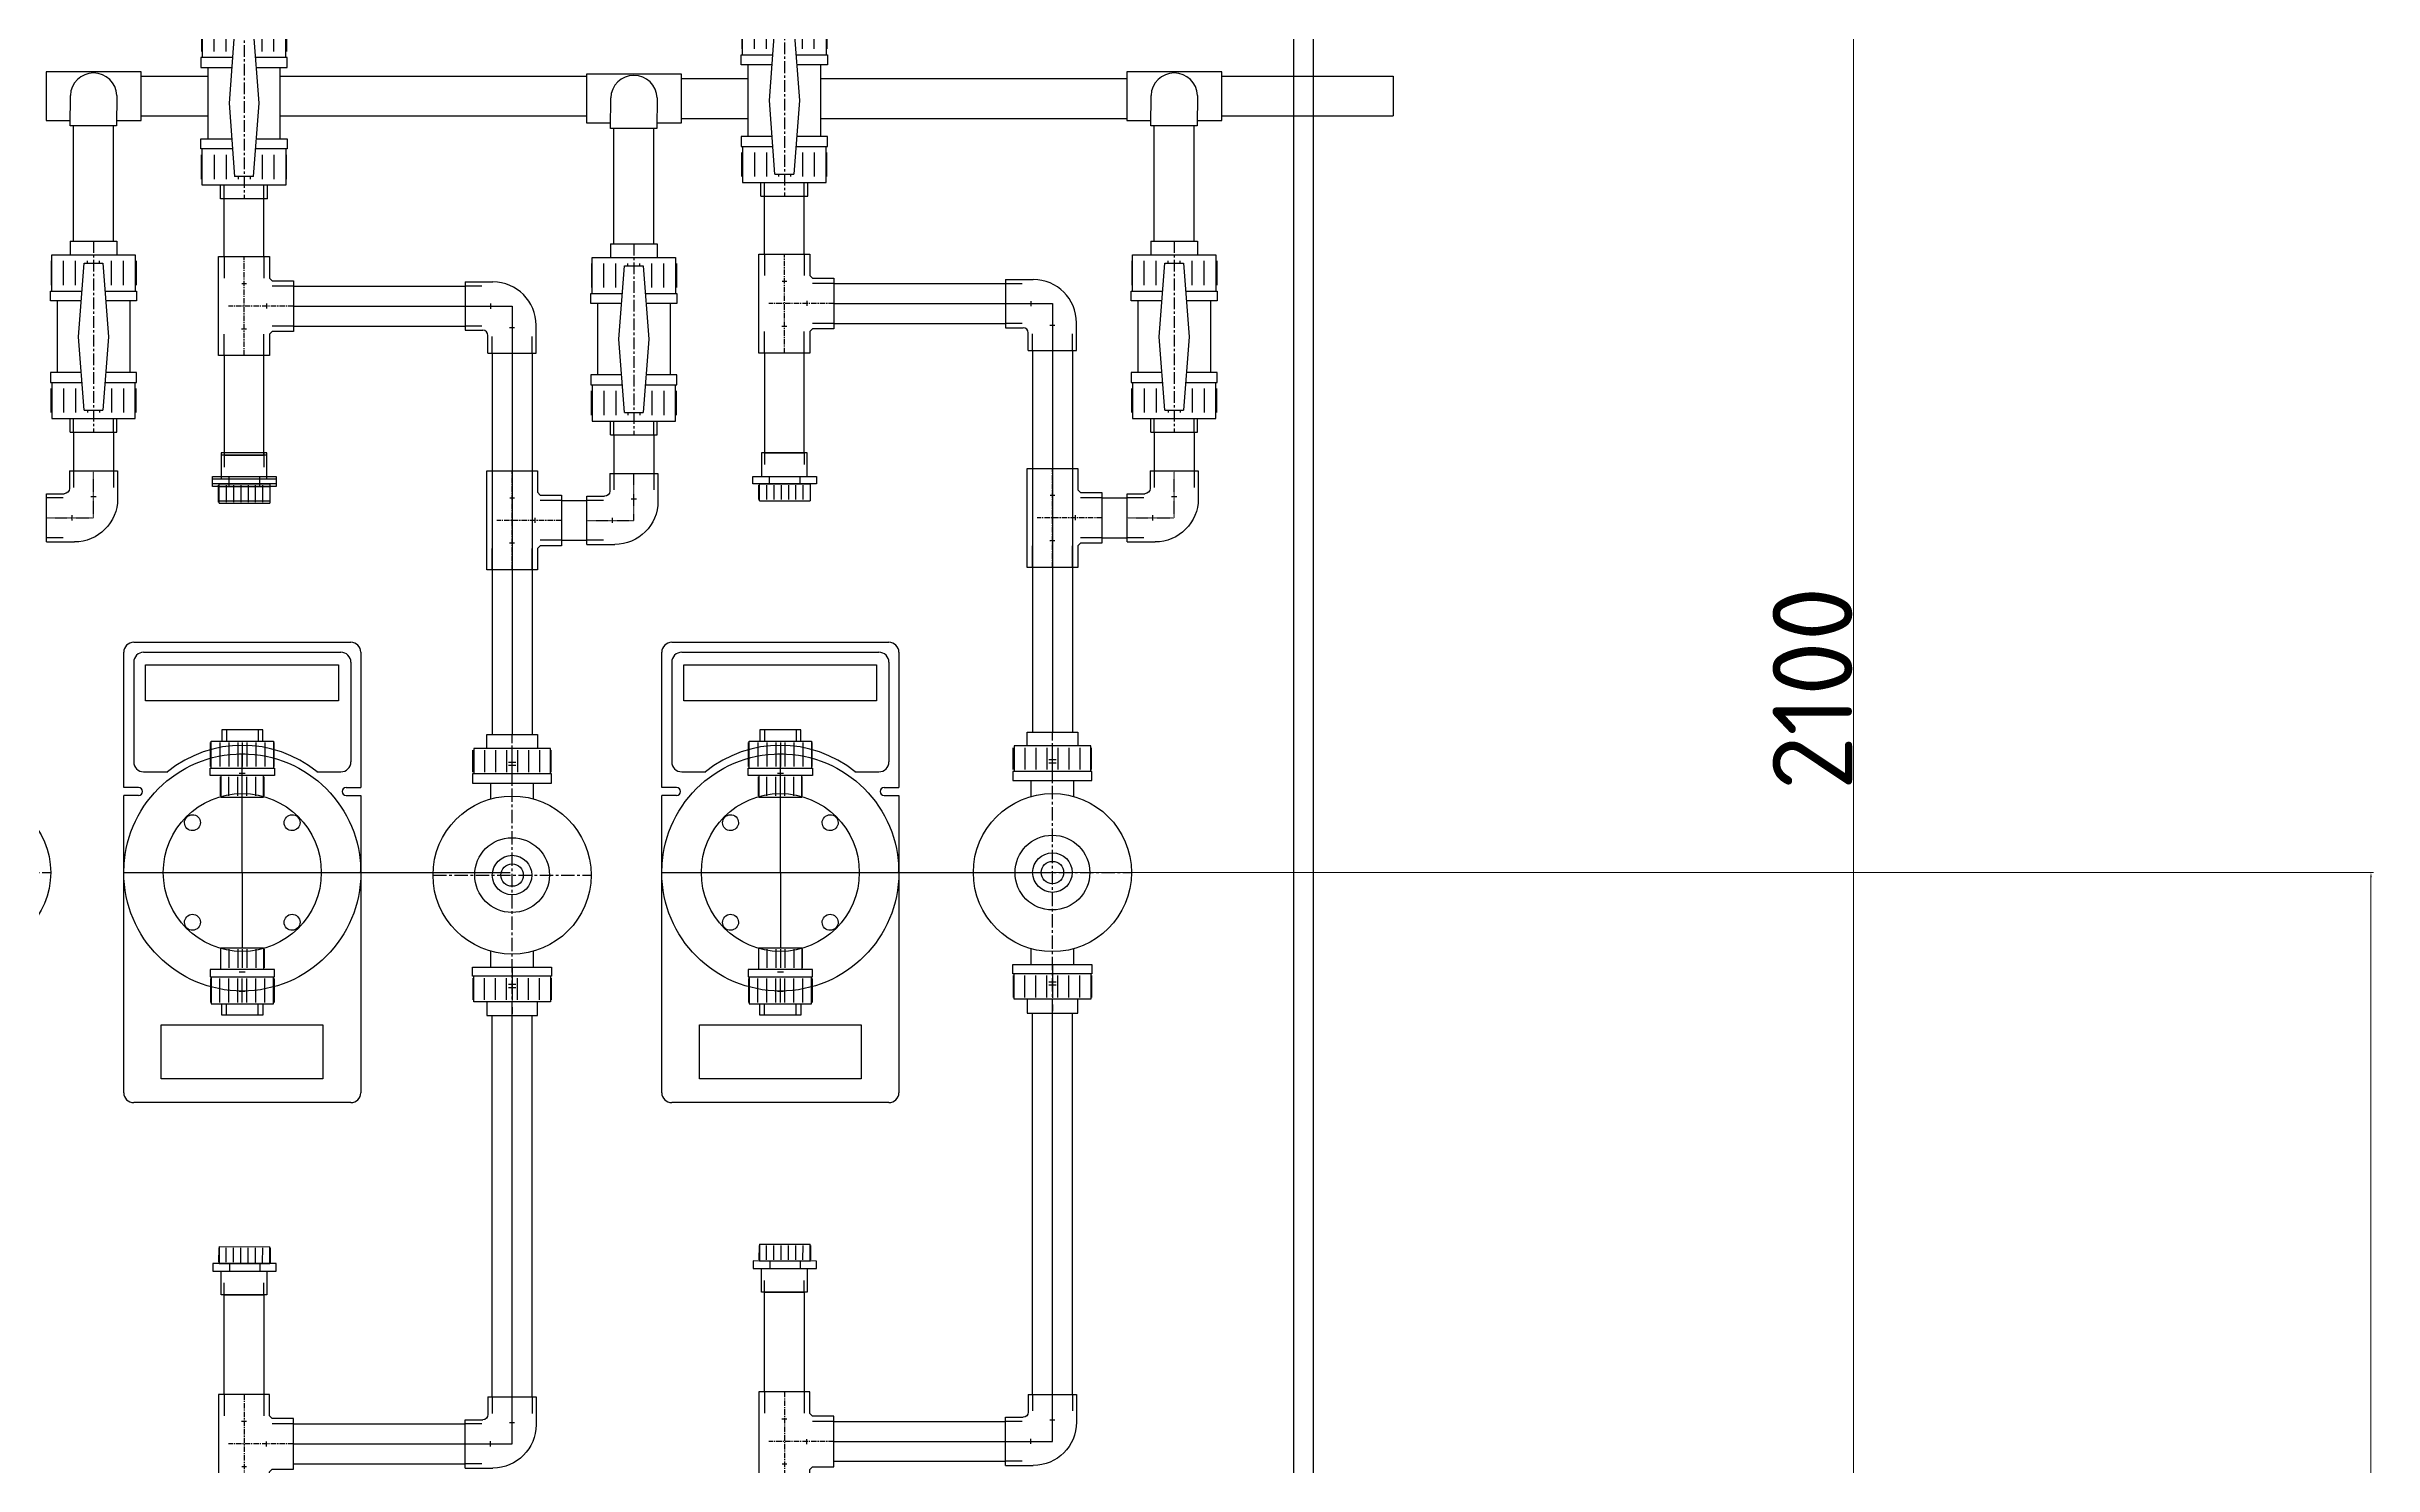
# Model space of a CAD drawing. Header units: inches. Extents: x 13 to 12015, y 11 to 4983.
# Drawn here: x 7223 to 8391, y 3493 to 4205 of the extents above; entities that cross this region are included whole.
import ezdxf

# ---------------------------------------------------------------- set-up
doc = ezdxf.new("R2010")
doc.units = ezdxf.units.IN
doc.header["$MEASUREMENT"] = 0
for name, pattern in [('004_(М5) Пунктир 4мм на 2мм', [0]), ('005_(М5) Пунктир 5мм на 2мм', [0]), ('MITTE', [2, 1.25, -0.25, 0.25, -0.25])]:
    doc.linetypes.add(name, pattern=pattern)
doc.layers.add('KÖRPERKANTE', color=7, linetype='Continuous')
doc.layers.add('Mitte', color=6, linetype='MITTE')
doc.styles.add('Simplex25.085.15', font='isocpeur.ttf', dxfattribs={"height": 2.5})
doc.dimstyles.new('M1.1standart', dxfattribs={"dimtxt": 1, "dimasz": 2.5, "dimexe": 1.25, "dimexo": 0.625, "dimtad": 1, "dimdec": 1, "dimtxsty": 'Simplex25.085.15', "dimcen": 2.5, "dimadec": 0, "dimazin": 0, "dimtfac": 1, "dimtdec": 1, "dimtmove": 0, "dimatfit": 3, "dimldrblk": 'OBLIQUE', "dimfxl": 1.25, "dimlwd": 9, "dimlwe": 9, "dimarcsym": 0})

# ---------------------------------------------------------------- blocks, each defined once
blk = doc.blocks.new('VSCHR_15')
for p, q in [((-21.25, 20.5), (-21.25, 36.5)), ((-15, 36.5), (-15, 20.5)), ((-9, 36.5), (-9, 20.5)), ((-3, 36.5), (-3, 20.5)), ((0, 36.5), (0, 20.5)), ((0, 36.5), (0, 20.5)), ((0, 36.5), (0, 20.5)), ((0, 36.5), (0, 20.5)), ((0, 36.5), (0, 20.5)), ((0, 36.5), (0, 20.5)), ((0, 36.5), (0, 20.5)), ((0, 36.5), (0, 20.5)), ((0, 36.5), (0, 20.5)), ((0, 36.5), (0, 20.5)), ((0, 36.5), (0, 20.5)), ((0, 36.5), (0, 20.5)), ((3, 36.5), (3, 20.5)), ((9, 36.5), (9, 20.5)), ((15, 36.5), (15, 20.5)), ((21.25, 20.5), (21.25, 36.5)), ((20.85, 19.5), (-20.85, 19.5)), ((-14.65, 1), (-14.65, 13.5)), ((-9, 1), (-9, 13.5)), ((-3, 1), (-3, 13.5)), ((0, 1), (0, 13.5)), ((0, 1), (0, 13.5)), ((0, 1), (0, 13.5)), ((0, 1), (0, 13.5)), ((0, 1), (0, 13.5)), ((0, 1), (0, 13.5)), ((0, 1), (0, 13.5)), ((0, 1), (0, 13.5)), ((3, 1), (3, 13.5)), ((9, 1), (9, 13.5)), ((14.65, 1), (14.65, 13.5))]:
    blk.add_line(p, q)
at = {"color": 9}
for p, q in [((2, 29), (-2, 29)), ((2, 16), (-2, 16))]:
    blk.add_line(p, q, dxfattribs=at)
for points in [[(0, 14.5), (21.5, 14.5), (21.5, 19.5), (20.85, 19.5), (20.85, 37.5), (-20.85, 37.5), (-20.85, 19.5), (-21.5, 19.5), (-21.5, 14.5), (0, 14.5)], [(-13.75, 37.5), (-13.75, 45), (13.75, 45), (13.75, 37.5)], [(14.25, 14.5), (14.25, 0), (-14.25, 0), (-14.25, 14.5)]]:
    blk.add_lwpolyline(points)
blk = doc.blocks.new('DRCKHA32')
at = {"color": 253, "linetype": 'MITTE', "ltscale": 10}
for p, q in [((0, -131.3), (0, 131.5)), ((-74, 0), (74, 0))]:
    blk.add_line(p, q, dxfattribs=at)
at = {"ltscale": 25}
for p, q in [((-36.6, 96.4), (-36.6, 116.9)), ((-25.8, 116.9), (-25.8, 96.4)), ((-15.5, 116.9), (-15.5, 96.4)), ((-5.2, 116.9), (-5.2, 96.4)), ((5.2, 116.9), (5.2, 96.4)), ((15.5, 116.9), (15.5, 96.4)), ((25.8, 116.9), (25.8, 96.4)), ((36.6, 96.4), (36.6, 116.9)), ((35.9, 94.7), (-35.9, 94.7)), ((-36.6, -96.4), (-36.6, -116.9)), ((35.9, -94.7), (-35.9, -94.7)), ((-25.8, -116.9), (-25.8, -96.4)), ((-15.5, -116.9), (-15.5, -96.4)), ((-5.2, -116.9), (-5.2, -96.4)), ((5.2, -116.9), (5.2, -96.4)), ((15.5, -116.9), (15.5, -96.4)), ((25.8, -116.9), (25.8, -96.4)), ((36.6, -96.4), (36.6, -116.9))]:
    blk.add_line(p, q, dxfattribs=at)
for p, q in [((-20, 71.2), (-20, 86.1)), ((20, 71.2), (20, 86.1)), ((-20, -85.9), (-20, -71.2)), ((20, -85.9), (20, -71.2))]:
    blk.add_line(p, q)
for points in [[(-23.7, 118.6), (-23.7, 131.5), (23.7, 131.5), (23.7, 118.6)], [(0, 86.1), (37, 86.1), (37, 94.7), (35.9, 94.7), (35.9, 118.6), (-35.9, 118.6), (-35.9, 94.7), (-37, 94.7), (-37, 86.1), (0, 86.1)], [(0, -86.1), (37, -86.1), (37, -94.7), (35.9, -94.7), (35.9, -118.6), (-35.9, -118.6), (-35.9, -94.7), (-37, -94.7), (-37, -86.1), (0, -86.1)], [(-23.7, -118.6), (-23.7, -131.5), (23.7, -131.5), (23.7, -118.6)]]:
    blk.add_lwpolyline(points, dxfattribs=at)
for radius in [74, 35, 18.5, 10.5]:
    blk.add_circle((0, 0), radius)
at = {"layer": 'Mitte', "color": 253, "ltscale": 25}
for p, q in [((0, 86.1), (0, 131.5)), ((3.4, 105.5), (-3.4, 105.5)), ((3.4, 102.5), (-3.4, 102.5)), ((0, -86.1), (0, -131.5)), ((3.4, -102.5), (-3.4, -102.5)), ((3.4, -105.5), (-3.4, -105.5))]:
    blk.add_line(p, q, dxfattribs=at)
blk = doc.blocks.new('2WEG_15')
for p, q in [((-12.5, 102), (12.5, 102)), ((-12.5, 102), (-12.5, 94.7)), ((12.5, 102), (12.5, 94.7)), ((-22.7, 91.5), (-22.7, 78.6)), ((-16, 78.6), (-16, 91.5)), ((-9.6, 78.6), (-9.6, 91.5)), ((-8, 51), (-5, 90.2)), ((-5, 90.2), (5, 90.2)), ((-3.2, 90.2), (-3.2, 91.5)), ((3.2, 90.2), (3.2, 91.5)), ((5, 90.2), (8, 51)), ((9.6, 78.6), (9.6, 91.5)), ((16, 78.6), (16, 91.5)), ((22.7, 91.5), (22.7, 78.6)), ((-22.3, 75.4), (-6.1, 75.4)), ((6.1, 75.4), (22.3, 75.4)), ((-19.3, 31.9), (-19.3, 70.1)), ((19.3, 70.1), (19.3, 31.9)), ((19.3, 70.1), (19.3, 67.7)), ((-5, 11.8), (-8, 51)), ((8, 51), (5, 11.8)), ((-6.5, 31.9), (-23, 31.9)), ((-23, 31.9), (-23, 26.6)), ((-23, 26.6), (-22.3, 26.6)), ((-22.3, 26.6), (-6.1, 26.6)), ((-22.3, 26.6), (-22.3, 7.3)), ((6.1, 26.6), (22.3, 26.6)), ((23, 31.9), (6.5, 31.9)), ((22.3, 7.3), (22.3, 26.6)), ((22.3, 26.6), (23, 26.6)), ((23, 26.6), (23, 31.9)), ((-22.7, 10.5), (-22.7, 23.4)), ((-16, 23.4), (-16, 10.5)), ((-9.6, 23.4), (-9.6, 10.5)), ((9.6, 23.4), (9.6, 10.5)), ((16, 23.4), (16, 10.5)), ((22.7, 10.5), (22.7, 23.4)), ((-22.3, 7.3), (22.3, 7.3)), ((-12.5, 0), (-12.5, 7.3)), ((-12.5, 0), (12.5, 0)), ((-5, 11.8), (5, 11.8)), ((-3.2, 11.8), (-3.2, 10.5)), ((3.2, 11.8), (3.2, 10.5)), ((12.5, 0), (12.5, 7.3))]:
    blk.add_line(p, q)
at = {"color": 253, "linetype": 'MITTE', "ltscale": 5}
blk.add_line((0, 102), (0, 0), dxfattribs=at)
blk.add_lwpolyline([(-6.5, 70.1), (-23, 70.1), (-23, 75.4), (-22.3, 75.4), (-22.3, 94.7), (22.3, 94.7), (22.3, 75.4), (23, 75.4), (23, 70.1), (6.5, 70.1)])
blk = doc.blocks.new('t__dn40')
at = {"layer": 'KÖRPERKANTE', "ltscale": 25}
for p, q in [((-26, 2.9), (-26, -2.8)), ((26, 2.7), (26, -2.8)), ((3.1, -26), (-2.7, -26))]:
    blk.add_line(p, q, dxfattribs=at)
at = {"layer": 'KÖRPERKANTE', "ltscale": 25, "flags": 128}
blk.add_lwpolyline([(-57, 29.2), (57, 29.2), (57, -29.2), (32.3, -29.2), (29.2, -32.2), (29.2, -57), (-29.2, -57), (-29.2, -32.3), (-32.2, -29.2), (-57, -29.2), (-57, 29.2)], dxfattribs=at)
at = {"layer": 'Mitte', "color": 253, "ltscale": 5}
for p, q in [((-57, 0), (57, 0)), ((0, -57), (0, 17.7))]:
    blk.add_line(p, q, dxfattribs=at)
blk = doc.blocks.new('90_DN32')
for p, q in [((-45.6, 23.4), (-18.6, 23.4)), ((23.4, -45.6), (23.4, -18.6)), ((-45.6, -23.4), (-28.4, -23.4)), ((-23.4, -45.6), (-23.4, -28.4))]:
    blk.add_line(p, q)
at = {"ltscale": 25}
for p, q in [((-45.6, 23.4), (-45.6, -23.4)), ((-20.8, 2.5), (-20.8, -2.5)), ((-2.5, -20.8), (2.5, -20.8)), ((-23.4, -45.6), (23.4, -45.6))]:
    blk.add_line(p, q, dxfattribs=at)
for centre, radius in [((-18.6, -18.6), 42), ((-28.4, -28.4), 5)]:
    blk.add_arc(centre, radius, 0, 90)
at = {"layer": 'Mitte', "color": 253, "ltscale": 0.3}
for p, q in [((-45.6, 0), (0, 0)), ((0, 0), (0, -45.6))]:
    blk.add_line(p, q, dxfattribs=at)
blk = doc.blocks.new('*D103')
at = {"color": 0, "linetype": 'Continuous', "lineweight": 9, "transparency": 16777216}
for p, q in [((7859.8, 4932.5), (8131.4, 4932.5)), ((8130.2, 2835), (8130.2, 4930)), ((7859.8, 2832.5), (8131.4, 2832.5))]:
    blk.add_line(p, q, dxfattribs=at)
at = {"color": 0, "transparency": 16777216}
for points in [[(8129.8, 4930), (8130.6, 4930), (8130.2, 4932.5)], [(8129.8, 2835), (8130.6, 2835), (8130.2, 2832.5)]]:
    blk.add_solid(points, dxfattribs=at)
at = {"layer": 'Defpoints', "color": 0, "transparency": 16777216}
for p in [(7859.2, 4932.5), (8130.2, 4932.5), (7859.2, 2832.5)]:
    blk.add_point(p, dxfattribs=at)
at = {"color": 0, "transparency": 16777216, "insert": (8109.6, 3882.5), "char_height": 2.5, "attachment_point": 5, "rotation": 90, "style": 'Simplex25.085.15'}
blk.add_mtext('{\\H16.00002x;2100}', dxfattribs=at)
blk = doc.blocks.new('_Oblique')
at = {"color": 0, "linetype": 'ByBlock', "lineweight": -2}
blk.add_line((-0.5, -0.5), (0.5, 0.5), dxfattribs=at)
blk = doc.blocks.new('*D91')
at = {"color": 0, "linetype": 'Continuous', "lineweight": 9, "transparency": 16777216}
for p, q in [((7592.3, 3790.2), (8391.2, 3790.2)), ((8389.9, 3787.7), (8389.9, 2835)), ((7592.3, 2832.5), (8391.2, 2832.5))]:
    blk.add_line(p, q, dxfattribs=at)
at = {"color": 0, "transparency": 16777216}
for points in [[(8389.5, 3787.7), (8390.3, 3787.7), (8389.9, 3790.2)], [(8389.5, 2835), (8390.3, 2835), (8389.9, 2832.5)]]:
    blk.add_solid(points, dxfattribs=at)
at = {"layer": 'Defpoints', "color": 0, "transparency": 16777216}
for p in [(7591.7, 3790.2), (7591.7, 2832.5), (8389.9, 2832.5)]:
    blk.add_point(p, dxfattribs=at)
at = {"color": 0, "transparency": 16777216, "insert": (8365.3, 3311.3), "char_height": 2.5, "attachment_point": 5, "rotation": 90, "style": 'Simplex25.085.15'}
blk.add_mtext('{\\H16.00002x;957,7}', dxfattribs=at)

msp = doc.modelspace()

# ---------------------------------------------------------------- linework, layer by layer
at = {"color": 30, "true_color": 0xf8991e}
msp.add_line((7849.19548, 4932.50775), (7849.19548, 2832.50775), dxfattribs=at)
for p, q in [((7270.90037, 4189.80096), (7304.43476, 4189.80096)), ((7340.69212, 4189.80096), (7494.3428, 4189.80096)), ((7542.05084, 4188.53996), (7575.58523, 4188.53996)), ((7611.84259, 4188.53996), (7765.49328, 4188.53996)), ((7813.20131, 4189.80096), (7899.28247, 4189.80096)), ((7899.28247, 4189.80096), (7899.28247, 4169.80096)), ((7270.90037, 4169.80096), (7304.43476, 4169.80096)), ((7340.69212, 4169.80096), (7494.3428, 4169.80096)), ((7813.20131, 4169.80096), (7899.28247, 4169.80096)), ((7237.04635, 4106.96902), (7237.04635, 4164.82365)), ((7257.04635, 4106.96902), (7257.04635, 4164.83113)), ((7508.19682, 4105.70802), (7508.19682, 4163.56265)), ((7528.19682, 4105.70802), (7528.19682, 4163.57013)), ((7542.05084, 4168.53996), (7575.58523, 4168.53996)), ((7611.84259, 4168.53996), (7765.49328, 4168.53996)), ((7779.34729, 4106.96902), (7779.34729, 4164.82365)), ((7799.34729, 4106.96902), (7799.34729, 4164.83113)), ((7312.56344, 4099.24011), (7312.56344, 4128.2959)), ((7332.56344, 4099.24011), (7332.56344, 4128.2959)), ((7583.71391, 4100.50111), (7583.71391, 4129.5569)), ((7603.71391, 4100.50111), (7603.71391, 4129.5569)), ((7347.41137, 4084.39218), (7433.49254, 4084.39218)), ((7618.56184, 4085.65317), (7704.64301, 4085.65317)), ((7618.56184, 4075.65317), (7728.22994, 4075.65317)), ((7728.22994, 4075.65317), (7728.22994, 3860.60516)), ((7347.41137, 4074.39218), (7457.07947, 4074.39218)), ((7347.41137, 4064.39218), (7433.49254, 4064.39218)), ((7457.07947, 4074.39218), (7457.07947, 3859.34416)), ((7618.56184, 4065.65317), (7704.64301, 4065.65317)), ((7718.22994, 4052.06624), (7718.22994, 3860.60516)), ((7738.22994, 4052.06624), (7738.22994, 3860.60516)), ((7447.07947, 4050.80524), (7447.07947, 3859.34416)), ((7467.07947, 4050.80524), (7467.07947, 3859.34416)), ((7237.04635, 4011.10211), (7237.04635, 3992.06068)), ((7257.04635, 4011.10211), (7257.04635, 3992.06068)), ((7508.19682, 4009.84111), (7508.19682, 3990.79968)), ((7528.19682, 4009.84111), (7528.19682, 3990.79968)), ((7779.34729, 4011.10211), (7779.34729, 3992.06068)), ((7799.34729, 4011.10211), (7799.34729, 3992.06068)), ((7312.56344, 4000.80524), (7312.56344, 3994.87161)), ((7312.56344, 3999.54424), (7312.56344, 3993.61062)), ((7332.56344, 4000.80524), (7332.56344, 3994.87161)), ((7332.56344, 3999.54424), (7332.56344, 3993.61062)), ((7583.71391, 4000.80524), (7583.71391, 3994.87161)), ((7603.71391, 4000.80524), (7603.71391, 3994.87161)), ((7310.03764, 3976.70141), (7335.43277, 3976.70141)), ((7310.03764, 3975.44041), (7335.43277, 3975.44041)), ((7481.92741, 3976.86817), (7494.60988, 3976.90488)), ((7581.18811, 3976.70141), (7606.58324, 3976.70141)), ((7753.07788, 3978.12917), (7765.76036, 3978.16588)), ((7481.92741, 3956.86817), (7494.60988, 3956.86817)), ((7753.07788, 3958.12917), (7765.76036, 3958.12917)), ((7272.19482, 3900.67159), (7371.19482, 3900.67159)), ((7542.19461, 3900.67159), (7641.19461, 3900.67159)), ((7267.19482, 3895.67159), (7267.19482, 3845.67191)), ((7376.19482, 3895.67159), (7376.19482, 3845.67191)), ((7537.19461, 3895.67159), (7537.19461, 3845.67191)), ((7646.19461, 3895.67159), (7646.19461, 3845.67191)), ((7321.69482, 3790.17159), (7321.69482, 3849.67159)), ((7591.69461, 3790.17159), (7591.69461, 3849.67159)), ((7269.61749, 3832.80411), (7262.19482, 3832.80411)), ((7272.19482, 3840.67191), (7284.25468, 3840.67191)), ((7359.13497, 3840.67191), (7371.19482, 3840.67191)), ((7373.77216, 3832.80411), (7381.19482, 3832.80411)), ((7539.61727, 3832.80411), (7532.19461, 3832.80411)), ((7542.19461, 3840.67191), (7554.25446, 3840.67191)), ((7629.13475, 3840.67191), (7641.19461, 3840.67191)), ((7643.77194, 3832.80411), (7651.19461, 3832.80411)), ((7269.61749, 3828.80411), (7262.19482, 3828.80411)), ((7373.77216, 3828.80411), (7381.19482, 3828.80411)), ((7539.61727, 3828.80411), (7532.19461, 3828.80411)), ((7643.77194, 3828.80411), (7651.19461, 3828.80411)), ((7262.19482, 3790.17159), (7381.19482, 3790.17159)), ((7321.69482, 3790.17159), (7321.69482, 3752.40348)), ((7381.03909, 3790.17159), (7456.03909, 3790.17159)), ((7532.19461, 3790.17159), (7651.19461, 3790.17159)), ((7591.69461, 3790.17159), (7591.69461, 3752.40348)), ((7651.03887, 3790.17159), (7726.03887, 3790.17159)), ((7447.07947, 3527.01595), (7447.07947, 3718.47703)), ((7457.07947, 3503.42901), (7457.07947, 3718.47703)), ((7467.07947, 3527.01595), (7467.07947, 3718.47703)), ((7718.22994, 3528.27695), (7718.22994, 3719.73802)), ((7728.22994, 3504.69001), (7728.22994, 3719.73802)), ((7738.22994, 3528.27695), (7738.22994, 3719.73802)), ((7310.09777, 3602.41193), (7335.49282, 3602.34862)), ((7581.24824, 3603.67293), (7606.64329, 3603.60962)), ((7583.71394, 3579.56287), (7583.72873, 3585.49648)), ((7603.71388, 3579.51302), (7603.72867, 3585.44662)), ((7312.56347, 3578.30188), (7312.57826, 3584.23548)), ((7332.56341, 3578.25202), (7332.5782, 3584.18563)), ((7347.41137, 3513.42901), (7433.49254, 3513.42901)), ((7347.41137, 3503.42901), (7457.07947, 3503.42901)), ((7618.56184, 3514.69001), (7704.64301, 3514.69001)), ((7618.56184, 3504.69001), (7728.22994, 3504.69001)), ((7347.41137, 3493.42901), (7433.49254, 3493.42901)), ((7618.56184, 3494.69001), (7704.64301, 3494.69001))]:
    msp.add_line(p, q)
at = {"color": 5, "linetype": '004_(М5) Пунктир 4мм на 2мм'}
for p, q in [((7312.56344, 4128.2959), (7312.56344, 4135.19001)), ((7332.56344, 4128.2959), (7332.56344, 4135.19001)), ((7583.71391, 4129.5569), (7583.71391, 4136.45101)), ((7603.71391, 4129.5569), (7603.71391, 4136.45101)), ((7312.56344, 4099.24011), (7312.56344, 4088.46724)), ((7332.56344, 4099.24011), (7332.56344, 4088.46724)), ((7583.71391, 4100.50111), (7583.71391, 4089.72824)), ((7603.71391, 4100.50111), (7603.71391, 4089.72824)), ((7347.41137, 4084.39218), (7336.61635, 4084.39218)), ((7618.56184, 4085.65317), (7607.76682, 4085.65317)), ((7347.41137, 4064.39218), (7336.61635, 4064.39218)), ((7618.56184, 4065.65317), (7607.76682, 4065.65317)), ((7312.56344, 4049.54424), (7312.56344, 4060.31711)), ((7332.56344, 4049.54424), (7332.56344, 4060.31711)), ((7583.71391, 4050.80524), (7583.71391, 4061.5781)), ((7603.71391, 4050.80524), (7603.71391, 4061.5781)), ((7237.04635, 4011.10211), (7237.04635, 4017.99622)), ((7257.04635, 4011.10211), (7257.04635, 4017.99622)), ((7779.34729, 4011.10211), (7779.34729, 4017.99622)), ((7799.34729, 4011.10211), (7799.34729, 4017.99622)), ((7508.19682, 4009.84111), (7508.19682, 4016.73522)), ((7528.19682, 4009.84111), (7528.19682, 4016.73522)), ((7447.07947, 3991.7161), (7447.07947, 3980.94324)), ((7467.07947, 3991.7161), (7467.07947, 3980.94324)), ((7718.22994, 3992.9771), (7718.22994, 3982.20424)), ((7738.22994, 3992.9771), (7738.22994, 3982.20424)), ((7481.92741, 3976.86817), (7471.13239, 3976.86817)), ((7753.07788, 3978.12917), (7742.28286, 3978.12917)), ((7447.07947, 3942.02024), (7447.07947, 3952.7931)), ((7467.07947, 3942.02024), (7467.07947, 3952.7931)), ((7481.92741, 3956.86817), (7471.13239, 3956.86817)), ((7718.22994, 3943.28123), (7718.22994, 3954.0541)), ((7738.22994, 3943.28123), (7738.22994, 3954.0541)), ((7753.07788, 3958.12917), (7742.28286, 3958.12917)), ((7313.69482, 3861.77508), (7313.69482, 3856.13585)), ((7329.69482, 3861.77508), (7329.69482, 3856.13585)), ((7583.69461, 3861.77508), (7583.69461, 3856.13585)), ((7599.69461, 3861.77508), (7599.69461, 3856.13585)), ((7313.69482, 3718.5681), (7313.69482, 3724.20733)), ((7329.69482, 3718.5681), (7329.69482, 3724.20733)), ((7583.69461, 3718.5681), (7583.69461, 3724.20733)), ((7599.69461, 3718.5681), (7599.69461, 3724.20733)), ((7312.56344, 3528.27695), (7312.56344, 3517.50408)), ((7332.56344, 3528.27695), (7332.56344, 3517.50408)), ((7583.71391, 3529.53795), (7583.71391, 3518.76508)), ((7603.71391, 3529.53795), (7603.71391, 3518.76508)), ((7347.41137, 3513.42901), (7336.61635, 3513.42901)), ((7618.56184, 3514.69001), (7607.76682, 3514.69001))]:
    msp.add_line(p, q, dxfattribs=at)
at = {"color": 5, "linetype": '005_(М5) Пунктир 5мм на 2мм'}
for p, q in [((7441.82587, 4084.35546), (7433.49254, 4084.35546)), ((7712.97634, 4085.61646), (7704.64301, 4085.61646)), ((7441.82587, 4064.35546), (7433.49254, 4064.35546)), ((7712.97634, 4065.61646), (7704.64301, 4065.61646)), ((7447.07947, 4050.80524), (7447.07947, 4059.13857)), ((7467.07947, 4050.80524), (7467.07947, 4059.13857)), ((7718.22994, 4052.06624), (7718.22994, 4060.39957)), ((7738.22994, 4052.06624), (7738.22994, 4060.39957)), ((7237.04635, 3991.7161), (7237.04635, 3983.38277)), ((7257.04635, 3991.7161), (7257.04635, 3983.38277)), ((7508.19682, 3990.45511), (7508.19682, 3982.12177)), ((7528.19682, 3990.45511), (7528.19682, 3982.12177)), ((7779.34729, 3991.7161), (7779.34729, 3983.38277)), ((7799.34729, 3991.7161), (7799.34729, 3983.38277)), ((7231.79275, 3978.16588), (7223.45941, 3978.16588)), ((7502.94322, 3976.90488), (7494.60988, 3976.90488)), ((7774.09369, 3978.16588), (7765.76036, 3978.16588)), ((7231.79275, 3958.16588), (7223.45941, 3958.16588)), ((7502.94322, 3956.90488), (7494.60988, 3956.90488)), ((7774.09369, 3958.16588), (7765.76036, 3958.16588)), ((7447.07947, 3527.01595), (7447.07947, 3518.68262)), ((7467.07947, 3527.01595), (7467.07947, 3518.68262)), ((7718.22994, 3528.27695), (7718.22994, 3519.94362)), ((7738.22994, 3528.27695), (7738.22994, 3519.94362)), ((7441.82587, 3513.46573), (7433.49254, 3513.46573)), ((7712.97634, 3514.72672), (7704.64301, 3514.72672)), ((7441.82587, 3493.46573), (7433.49254, 3493.46573)), ((7712.97634, 3494.72672), (7704.64301, 3494.72672))]:
    msp.add_line(p, q, dxfattribs=at)
at = {"ltscale": 25}
for p, q in [((7309.79404, 3977.3104), (7309.79404, 3984.55628)), ((7309.79404, 3976.04941), (7309.79404, 3983.29529)), ((7310.03764, 3976.70141), (7310.03764, 3985.16528)), ((7310.03764, 3985.16528), (7335.43277, 3985.16528)), ((7310.03764, 3975.44041), (7310.03764, 3983.90428)), ((7310.03764, 3983.90428), (7335.43277, 3983.90428)), ((7313.60027, 3984.55628), (7313.60027, 3977.3104)), ((7313.60027, 3983.29529), (7313.60027, 3976.04941)), ((7317.25424, 3984.55628), (7317.25424, 3977.3104)), ((7317.25424, 3983.29529), (7317.25424, 3976.04941)), ((7320.90822, 3984.55628), (7320.90822, 3977.3104)), ((7320.90822, 3983.29529), (7320.90822, 3976.04941)), ((7324.56219, 3984.55628), (7324.56219, 3977.3104)), ((7324.56219, 3983.29529), (7324.56219, 3976.04941)), ((7328.21617, 3984.55628), (7328.21617, 3977.3104)), ((7328.21617, 3983.29529), (7328.21617, 3976.04941)), ((7331.87014, 3984.55628), (7331.87014, 3977.3104)), ((7331.87014, 3983.29529), (7331.87014, 3976.04941)), ((7335.43277, 3985.16528), (7335.43277, 3976.70141)), ((7335.43277, 3983.90428), (7335.43277, 3975.44041)), ((7335.67637, 3977.3104), (7335.67637, 3984.55628)), ((7335.67637, 3976.04941), (7335.67637, 3983.29529)), ((7580.94451, 3977.3104), (7580.94451, 3984.55628)), ((7581.18811, 3976.70141), (7581.18811, 3985.16528)), ((7581.18811, 3985.16528), (7606.58324, 3985.16528)), ((7584.75074, 3984.55628), (7584.75074, 3977.3104)), ((7588.40471, 3984.55628), (7588.40471, 3977.3104)), ((7592.05869, 3984.55628), (7592.05869, 3977.3104)), ((7595.71266, 3984.55628), (7595.71266, 3977.3104)), ((7599.36664, 3984.55628), (7599.36664, 3977.3104)), ((7603.02062, 3984.55628), (7603.02062, 3977.3104)), ((7606.58324, 3985.16528), (7606.58324, 3976.70141)), ((7606.82684, 3977.3104), (7606.82684, 3984.55628)), ((7309.85265, 3601.80354), (7309.83459, 3594.55769)), ((7310.09777, 3602.41193), (7310.07667, 3593.94808)), ((7313.6408, 3594.5482), (7313.65886, 3601.79405)), ((7317.29476, 3594.53909), (7317.31283, 3601.78495)), ((7320.94873, 3594.52998), (7320.96679, 3601.77584)), ((7324.60269, 3594.52087), (7324.62076, 3601.76673)), ((7328.25666, 3594.51176), (7328.27472, 3601.75762)), ((7331.91062, 3594.50265), (7331.92868, 3601.74851)), ((7335.47172, 3593.88478), (7335.49282, 3602.34862)), ((7335.7349, 3601.73902), (7335.71683, 3594.49317)), ((7581.00312, 3603.06454), (7580.98506, 3595.81868)), ((7581.24824, 3603.67293), (7581.22714, 3595.20908)), ((7584.79127, 3595.80919), (7584.80933, 3603.05505)), ((7588.44524, 3595.80009), (7588.4633, 3603.04594)), ((7592.0992, 3595.79098), (7592.11726, 3603.03683)), ((7595.75316, 3595.78187), (7595.77123, 3603.02773)), ((7599.40713, 3595.77276), (7599.42519, 3603.01862)), ((7603.06109, 3595.76365), (7603.07915, 3603.00951)), ((7606.62219, 3595.14578), (7606.64329, 3603.60962)), ((7606.88537, 3603.00002), (7606.8673, 3595.75416)), ((7310.07667, 3593.94808), (7335.47172, 3593.88478)), ((7581.22714, 3595.20908), (7606.62219, 3595.14578))]:
    msp.add_line(p, q, dxfattribs=at)
at = {"color": 5}
for p, q in [((7315.17289, 3985.16528), (7315.17289, 3988.93799)), ((7315.17289, 3983.90428), (7315.17289, 3987.67699)), ((7330.52617, 3985.16528), (7330.52617, 3988.93799)), ((7330.52617, 3983.90428), (7330.52617, 3987.67699)), ((7586.32336, 3985.16528), (7586.32336, 3988.93799)), ((7601.67665, 3985.16528), (7601.67665, 3988.93799)), ((7315.2119, 3593.93528), (7315.2025, 3590.16258)), ((7330.56514, 3593.89701), (7330.55573, 3590.12431)), ((7586.36237, 3595.19628), (7586.35297, 3591.42358)), ((7601.71561, 3595.15801), (7601.7062, 3591.38531))]:
    msp.add_line(p, q, dxfattribs=at)
for points in [[(7859.19548, 3797.73014), (7859.19548, 4932.50775)], [(7859.19548, 3797.73014), (7859.19548, 4932.50775)], [(7258.59031, 4167.58101), (7270.90037, 4167.58101), (7270.90037, 4192.02091), (7223.19233, 4192.02091), (7223.19233, 4167.58101), (7235.37988, 4167.58101)], [(7529.74078, 4166.32001), (7542.05084, 4166.32001), (7542.05084, 4190.75992), (7494.3428, 4190.75992), (7494.3428, 4166.32001), (7506.53035, 4166.32001)], [(7800.89125, 4167.58101), (7813.20131, 4167.58101), (7813.20131, 4192.02091), (7765.49328, 4192.02091), (7765.49328, 4167.58101), (7777.68082, 4167.58101)], [(7258.65157, 4180.11494), (7258.57684, 4164.82365), (7235.3664, 4164.82365), (7235.44113, 4180.11494)], [(7529.80204, 4178.85394), (7529.72731, 4163.56265), (7506.51687, 4163.56265), (7506.5916, 4178.85394)], [(7800.95251, 4180.11494), (7800.87778, 4164.82365), (7777.66734, 4164.82365), (7777.74207, 4180.11494)], [(7262.19482, 3832.80411), (7262.19482, 3900.67159)], [(7267.19482, 3905.67159), (7376.19482, 3905.67159)], [(7381.19482, 3900.67159), (7381.19482, 3832.80411)], [(7532.19461, 3832.80411), (7532.19461, 3900.67159)], [(7537.19461, 3905.67159), (7646.19461, 3905.67159)], [(7651.19461, 3900.67159), (7651.19461, 3832.80411)], [(7262.19482, 3679.67159), (7262.19482, 3828.80411)], [(7381.19482, 3828.80411), (7381.19482, 3679.67159)], [(7532.19461, 3679.67159), (7532.19461, 3828.80411)], [(7651.19461, 3828.80411), (7651.19461, 3679.67159)], [(7859.19548, 3727.68657), (7859.19548, 3772.73014)], [(7859.19548, 3727.68657), (7859.19548, 3772.73014)], [(7376.19482, 3674.67159), (7267.19482, 3674.67159)], [(7646.19461, 3674.67159), (7537.19461, 3674.67159)]]:
    msp.add_lwpolyline(points)
for points in [[(7312.56344, 3999.54424), (7332.56344, 3999.54424), (7332.56344, 4049.54424), (7312.56344, 4049.54424)], [(7583.71391, 4000.80524), (7603.71391, 4000.80524), (7603.71391, 4050.80524), (7583.71391, 4050.80524)], [(7273.18465, 3894.4469), (7369.98438, 3894.4469), (7369.98438, 3876.37968), (7273.18465, 3876.37968)], [(7543.18443, 3894.4469), (7639.98416, 3894.4469), (7639.98416, 3876.37968), (7543.18443, 3876.37968)], [(7281.05924, 3713.70049), (7362.17624, 3713.70049), (7362.17624, 3686.68164), (7281.05924, 3686.68164)], [(7551.05902, 3713.70049), (7632.17602, 3713.70049), (7632.17602, 3686.68164), (7551.05902, 3686.68164)], [(7312.56344, 3578.27695), (7332.56344, 3578.27695), (7332.56344, 3528.27695), (7312.56344, 3528.27695)], [(7583.71391, 3579.53795), (7603.71391, 3579.53795), (7603.71391, 3529.53795), (7583.71391, 3529.53795)]]:
    msp.add_lwpolyline(points, close=True)
for points in [[(7333.99192, 4000.80524), (7311.13496, 4000.80524), (7311.13496, 3988.93799), (7333.99192, 3988.93799)], [(7333.99192, 3999.54424), (7311.13496, 3999.54424), (7311.13496, 3987.67699), (7333.99192, 3987.67699)], [(7605.14239, 4000.80524), (7582.28543, 4000.80524), (7582.28543, 3988.93799), (7605.14239, 3988.93799)], [(7338.65408, 3985.16528), (7306.81633, 3985.16528), (7306.81633, 3988.93799), (7338.65408, 3988.93799)], [(7338.65408, 3983.90428), (7306.81633, 3983.90428), (7306.81633, 3987.67699), (7338.65408, 3987.67699)], [(7609.80455, 3985.16528), (7577.96681, 3985.16528), (7577.96681, 3988.93799), (7609.80455, 3988.93799)], [(7338.69301, 3593.87675), (7306.85537, 3593.95611), (7306.84597, 3590.18341), (7338.68361, 3590.10405)], [(7333.99188, 3578.24846), (7311.135, 3578.30544), (7311.16458, 3590.17265), (7334.02146, 3590.11567)], [(7609.84349, 3595.13775), (7578.00584, 3595.21711), (7577.99644, 3591.44441), (7609.83408, 3591.36505)], [(7605.14235, 3579.50946), (7582.28547, 3579.56643), (7582.31505, 3591.43365), (7605.17193, 3591.37667)]]:
    msp.add_lwpolyline(points, close=True, dxfattribs=at)
at = {"color": 30, "true_color": 0xf8991e}
msp.add_lwpolyline([(6509.19548, 3797.73014), (6509.19548, 2832.50775), (7859.19548, 2832.50775), (7859.19548, 3797.73014)], dxfattribs=at)
for centre, radius in [((7321.69482, 3790.17159), 59.5), ((7591.69461, 3790.17159), 59.5), ((7321.69482, 3790.17159), 39.63651), ((7591.69461, 3790.17159), 39.63651)]:
    msp.add_circle(centre, radius)
for centre, radius, start, end in [((7247.04635, 4179.80096), 11.60946, 1.54975011, 178.45024989), ((7518.19682, 4178.53996), 11.60946, 1.54975011, 178.45024989), ((7789.34729, 4179.80096), 11.60946, 1.54975011, 178.45024989), ((7267.19482, 3900.67159), 5, 90, 180), ((7272.19482, 3895.67159), 5, 90, 180), ((7371.19482, 3895.67159), 5, 0, 90), ((7376.19482, 3900.67159), 5, 0, 90), ((7537.19461, 3900.67159), 5, 90, 180), ((7542.19461, 3895.67159), 5, 90, 180), ((7641.19461, 3895.67159), 5, 0, 90), ((7646.19461, 3900.67159), 5, 0, 90), ((7321.69482, 3794.47369), 59.5, 50.9358258, 129.0641742), ((7591.69461, 3794.47369), 59.5, 50.9358258, 129.0641742), ((7272.19482, 3845.67191), 5, 180, 270), ((7371.19482, 3845.67191), 5, 270, 0), ((7542.19461, 3845.67191), 5, 180, 270), ((7641.19461, 3845.67191), 5, 270, 0), ((7269.61749, 3830.80411), 2, 270, 90), ((7373.77216, 3830.80411), 2, 90, 270), ((7539.61727, 3830.80411), 2, 270, 90), ((7643.77194, 3830.80411), 2, 90, 270), ((7321.69482, 3794.47369), 59.5, 180, 182.07181305), ((7321.69482, 3794.47369), 59.5, 355.8536587, 0), ((7591.69461, 3794.47369), 59.5, 180, 182.07181305), ((7591.69461, 3794.47369), 59.5, 355.8536587, 0), ((7267.19482, 3679.67159), 5, 180, 270), ((7376.19482, 3679.67159), 5, 270, 0), ((7537.19461, 3679.67159), 5, 180, 270), ((7646.19461, 3679.67159), 5, 270, 0)]:
    msp.add_arc(centre, radius, start, end)
for centre in [(7296.69482, 3815.17159), (7346.69482, 3815.17159), (7566.69461, 3815.17159), (7616.69461, 3815.17159), (7296.69482, 3765.17159), (7346.69482, 3765.17159), (7566.69461, 3765.17159), (7616.69461, 3765.17159)]:
    msp.add_ellipse(centre, major_axis=(-2.28104, 3.28586), ratio=1)

# ---------------------------------------------------------------- block references
for name, p, xscale, yscale, zscale in [('2WEG_15', (7322.56344, 4128.2959), -0.9398716597812283, 0.9398716597812283, 0.9398716597812283), ('2WEG_15', (7593.71391, 4129.5569), 0.9398716597812283, 0.9398716597812283, 0.9398716597812283), ('2WEG_15', (7247.04635, 4011.10211), 0.9398716597812283, 0.9398716597812283, 0.9398716597812283), ('2WEG_15', (7518.19682, 4009.84111), 0.9398716597812283, 0.9398716597812283, 0.9398716597812283), ('2WEG_15', (7789.34729, 4011.10211), 0.9398716597812283, 0.9398716597812283, 0.9398716597812283), ('90_DN32', (7728.22994, 4075.65317), 0.5172573869406528, 0.5172573869406528, 0.5172573869406528), ('90_DN32', (7457.07947, 4074.39218), 0.5172573869406528, 0.5172573869406528, 0.5172573869406528), ('DRCKHA32', (7185.88358, 3790.12485), 0.5359719349855878, 0.5359719349855878, 0.5359719349855878), ('VSCHR_15', (7321.69482, 3827.9397), -0.7518973278249828, 0.7518973278249828, 0.7518973278249828), ('DRCKHA32', (7457.07947, 3788.86385), 0.5359719349855878, 0.5359719349855878, 0.5359719349855878), ('VSCHR_15', (7591.69461, 3827.9397), -0.7518973278249828, 0.7518973278249828, 0.7518973278249828), ('DRCKHA32', (7728.22994, 3790.12485), 0.5359719349855878, 0.5359719349855878, 0.5359719349855878)]:
    msp.add_blockref(name, p, dxfattribs=dict(xscale=xscale, yscale=yscale, zscale=zscale))
for name, p, xscale, yscale, zscale, rotation in [('t__dn40', (7322.56344, 4074.39218), 0.435928668398155, 0.435928668398155, 0.435928668398155, 89.99999999999999), ('t__dn40', (7593.71391, 4075.65317), 0.435928668398155, 0.435928668398155, 0.435928668398155, 89.99999999999999), ('90_DN32', (7247.04635, 3968.12917), -0.5172573869406528, 0.5172573869406528, 0.5172573869406528, 180), ('t__dn40', (7457.07947, 3966.86817), 0.435928668398155, 0.435928668398155, 0.435928668398155, 89.99999999999999), ('90_DN32', (7518.19682, 3966.86817), -0.5172573869406528, 0.5172573869406528, 0.5172573869406528, 180), ('t__dn40', (7728.22994, 3968.12917), 0.435928668398155, 0.435928668398155, 0.435928668398155, 89.99999999999999), ('90_DN32', (7789.34729, 3968.12917), -0.5172573869406528, 0.5172573869406528, 0.5172573869406528, 180), ('VSCHR_15', (7321.69482, 3752.40348), 0.7518973278249828, 0.7518973278249828, 0.7518973278249828, 180), ('VSCHR_15', (7591.69461, 3752.40348), 0.7518973278249828, 0.7518973278249828, 0.7518973278249828, 180), ('t__dn40', (7322.56344, 3503.42901), -0.435928668398155, 0.435928668398155, 0.435928668398155, 90), ('90_DN32', (7457.07947, 3503.42901), -0.5172573869406528, 0.5172573869406528, 0.5172573869406528, 180), ('t__dn40', (7593.71391, 3504.69001), -0.435928668398155, 0.435928668398155, 0.435928668398155, 90), ('90_DN32', (7728.22994, 3504.69001), -0.5172573869406528, 0.5172573869406528, 0.5172573869406528, 180)]:
    msp.add_blockref(name, p, dxfattribs=dict(xscale=xscale, yscale=yscale, zscale=zscale, rotation=rotation))

# ---------------------------------------------------------------- dimensions: what is measured, and where the dimension line sits
dim = msp.add_linear_dim(base=(8130.19528, 4932.50775), p1=(7859.19548, 2832.50775), p2=(7859.19548, 4932.50775), angle=90, text='{\\H16.00002x;<>}', dimstyle='M1.1standart', override={"dimarcsym": 1})
dim.commit()
dim.dimension.update_dxf_attribs({"geometry": '*D103', "text_midpoint": (8109.57025, 3882.50775)})
at = {"color": 7}
dim = msp.add_linear_dim(base=(8389.90327, 2832.50775), p1=(7591.69461, 3790.17159), p2=(7591.69461, 2832.50775), angle=90, text='{\\H16.00002x;<>}', dimstyle='M1.1standart', override={"dimarcsym": 1}, dxfattribs=at)
dim.commit()
dim.dimension.update_dxf_attribs({"geometry": '*D91', "text_midpoint": (8365.27824, 3311.33967)})

doc.saveas('drawing.dxf')
